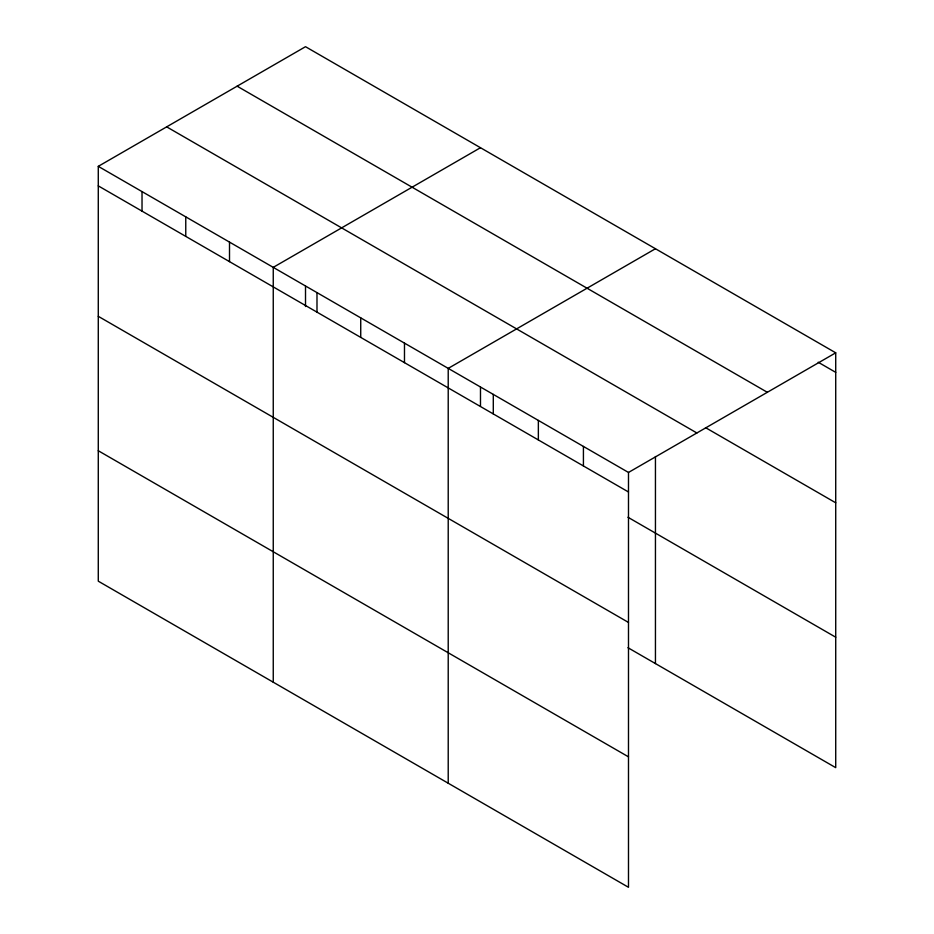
<?xml version="1.0" encoding="UTF-8"?>
<svg xmlns="http://www.w3.org/2000/svg" width="934" height="934" viewBox="0 0 934 934"><rect width="100%" height="100%" fill="white"/><g stroke="black" fill="none" stroke-linecap="round" stroke-linejoin="round"><path stroke-width="1.4" d="M98.28 166.345L628.489 472.452L628.489 887.3L98.28 581.182L98.28 166.345L305.511 46.7L835.72 352.818L835.72 767.655L627.952 647.706M480.485 147.712L273.253 267.358L273.253 682.205M655.446 248.736L448.215 368.381L448.215 783.217M628.489 472.452L835.72 352.818M818.196 362.229L835.72 372.351M237.119 86.185L767.328 392.292M705.52 427.632L835.72 502.796M166.672 126.861L696.881 432.979M98.28 185.878L628.489 491.984M627.952 517.249L835.72 637.21M98.28 316.322L628.489 622.441M98.28 450.737L628.489 756.844M655.446 456.528L655.446 663.584M583.423 446.44L583.423 465.973M538.358 420.417L538.358 439.949M493.292 394.393L493.292 413.925M480.485 387.306L480.485 406.092M404.48 343.128L404.48 362.661M360.734 317.864L360.734 337.396M316.988 292.611L316.988 312.143M305.511 286.294L305.511 306.527M229.507 242.104L229.507 261.637M185.761 216.851L185.761 236.384M142.026 191.598L142.026 211.131"/></g></svg>
